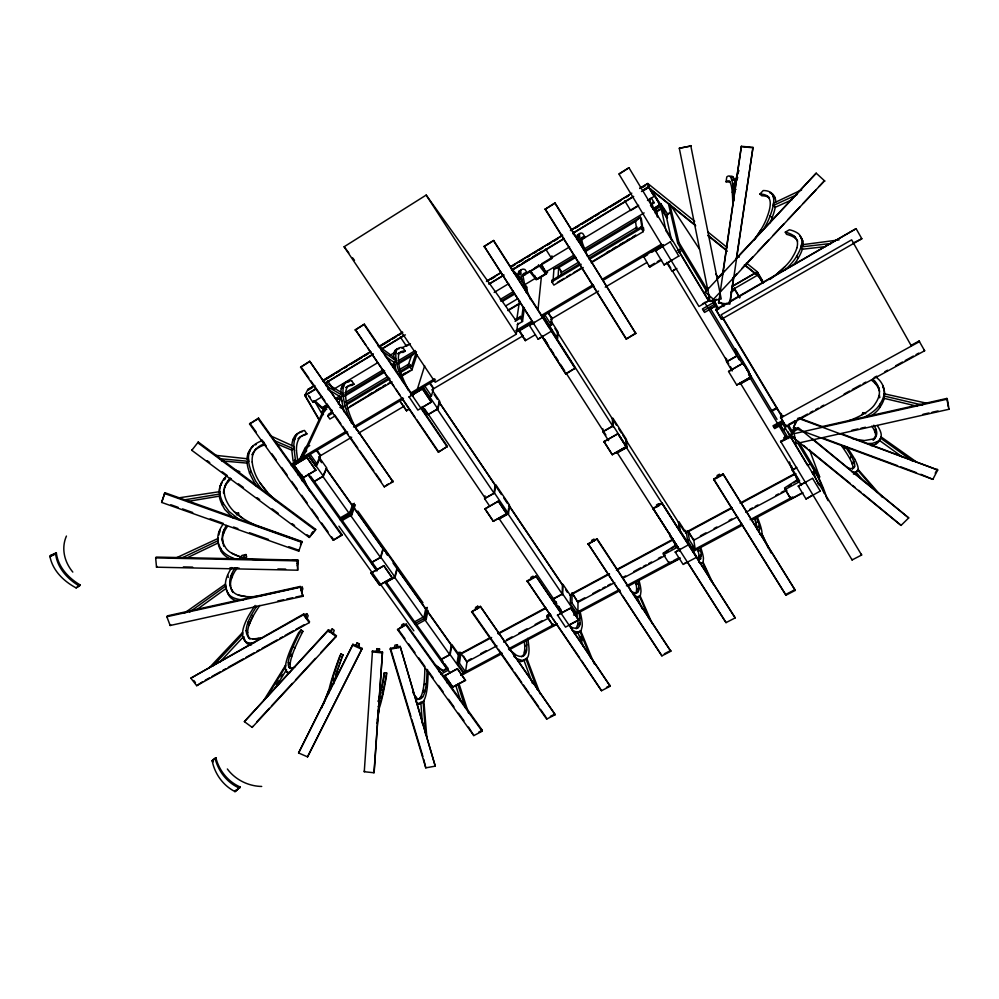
<?xml version="1.0" encoding="UTF-8"?>
<svg xmlns="http://www.w3.org/2000/svg" width="999" height="999" viewBox="0 0 999 999"><rect width="100%" height="100%" fill="white"/><g stroke="black" fill="none" stroke-linecap="round" stroke-linejoin="round"><path stroke-width="1.5" d="M526.473 292.844L521.928 280.182L520.616 272.39A70.517 11.464 59.8 0 1 521.016 270.279L521.203 269.917A92.258 15.047 59.9 0 1 525.037 269.568L527.422 273.301A92.17 15.022 59.9 0 0 523.613 273.701M629.87 589.585C632.23 593.756 640.122 594.38 638.811 588.036A61.214 12.225 61.2 0 0 638.336 583.428A88.561 17.895 61 0 0 637.724 580.606M825.973 496.94L825.973 496.528A74.126 5.145 60.5 0 0 825.149 493.044L824.762 491.933A95.467 6.668 60.5 0 0 823.313 488.086L822.889 487.037A122.103 8.629 60.4 0 0 818.668 477.522M578.009 601.023L577.909 611.75L571.928 602.897L572.09 593.556M557.454 614.997L565.509 627.135L578.683 620.104L570.654 607.929L560.102 613.586M518.668 277.672L518.331 273.763A70.492 11.576 59.8 0 1 518.743 271.653L521.203 269.917M614.772 582.604L577.909 602.372L572.852 594.018M635.114 593.818L636.301 592.22L636.65 589.198A61.189 12.313 61.2 0 0 636.176 584.577A88.536 18.019 61 0 0 635.576 581.743M340.796 393.331L340.821 391.983A59.003 17.32 59.3 0 1 341.283 388.486L341.608 387.362A75.612 22.115 59.5 0 1 342.969 384.603L345.504 382.804A97.802 28.546 59.8 0 1 351.598 380.669M577.909 602.372L572.015 592.757M796.927 247.69L796.89 247.814A113.699 29.508 -31.3 0 1 792.806 256.643A54.982 14.436 -30.8 0 1 786.663 264.872L784.427 267.183A54.982 14.436 -30.8 0 1 769.817 279.483M823.75 492.857L823.725 492.507A67.42 4.683 60.5 0 0 822.989 489.373L822.652 488.361A86.863 6.069 60.5 0 0 820.803 483.566A122.178 8.641 60.4 0 0 815.521 471.728M578.683 620.104L570.654 607.929M544.467 319.917L493.668 240.484L484.19 246.291L565.896 374.063L575.274 368.107L551.123 330.332M576.261 612.637L570.279 603.771L570.466 594.43M249.862 639.073A49.051 13.711 -36.6 0 1 249.3 638.149A103.359 28.983 -36 0 1 247.665 632.542L247.69 631.418A103.359 28.983 -36 0 1 249.088 625.037L249.675 623.426A135.714 38.424 -35.7 0 1 252.847 616.608A185.427 53.534 -35.3 0 1 259.852 605.357M573.601 615.022L576.048 613.711L562.712 593.98L563.011 584.44L570.254 595.204M558.928 606.868L558.828 609.927L560.464 609.053M555.207 714.697L480.332 606.356L471.603 611.813L546.665 719.118L555.207 714.697L480.332 606.356M565.896 374.063L542.32 336.8M552.947 623.663L552.884 625.124L547.552 617.32L547.29 615.372L549.9 613.698M546.665 719.118L546.703 718.269M557.117 623.826L553.209 625.911L547.202 617.12L547.29 615.372M561.5 275.225L560.701 270.317M557.055 338.711L557.417 332.43M558.054 277.547L558.678 267.62L575.911 257.28M364.273 771.727L372.477 650.973L382.492 652.022L374.2 771.765L373.976 772.764L364.273 771.727L364.51 770.716M376.823 651.698L377.035 648.663L379.52 648.925L379.32 651.96M610.239 686.213L535.939 576.061L527.135 580.869L601.523 690.721L610.239 686.213L569.143 624.962M373.976 772.764L382.492 652.022M534.552 322.352L529.42 325.399L538.136 339.173L552.247 330.657M384.178 675.162L384.353 672.702L386.65 672.951L386.388 676.635A145.966 11.289 -83.8 0 1 383.067 693.756M543.119 315.959L549.612 326.111L551.361 325.075L551.91 317.42M532.954 578.334L533.104 576.148L530.919 577.347L530.756 579.532M553.071 280.532L553.921 269.131L575.199 256.331M583.241 267.532L553.871 285.102L551.823 281.855L551.935 280.344L579.645 263.748M522.802 276.011L551.698 258.591L551.923 255.819M635.789 333.516L554.895 202.909L545.154 209.253L626.198 339.086L635.789 333.516L554.895 202.909M573.538 255.369L546.915 271.378L546.715 273.576L537.125 279.345M538.136 339.173L543.281 335.951M569.268 625.124C572.227 629.507 580.706 629.645 579.994 622.951A60.489 14.648 61.4 0 0 579.857 618.206L577.759 619.33A87.475 21.566 61.2 0 0 576.71 613.336M578.296 627.584L576.161 628.721L577.884 624.088A60.464 14.735 61.4 0 0 577.859 620.629M537.937 310.327L541.383 276.785M508.603 508.354L507.979 513.786L499.163 518.718M508.491 513.736L509.502 505.069L495.729 484.652L494.542 493.081L508.491 513.736L498.576 519.28M506.68 513.873L498.276 501.136L484.902 508.916L493.356 521.341L506.68 513.873L498.276 501.136M529.42 325.399L543.531 317.02L552.235 330.856M482.18 731.231L482.28 730.281L406.156 624.075L397.527 629.57L473.826 735.589L482.18 731.231L405.956 624.937L406.156 624.075M379.533 704.17L379.495 704.245A84.391 6.369 -83.7 0 1 378.134 706.543M224.325 493.568L224.35 493.681A86.438 36.801 19 0 0 227.41 502.684C233.167 513.911 245.155 520.092 255.981 525.561L301.636 541.82L300.462 544.68M252.198 461.938L252.223 462.075A77.098 31.019 39.7 0 0 253.409 468.444C256.805 481.693 266.608 492.02 276.348 501.061M535.439 334.665L525.312 340.647L525.462 339.448L525.099 338.898L524.987 339.885L519.33 329.957M473.826 735.589L468.506 727.06M296.428 450.349L297.764 461.276M399.25 352.897A89.898 22.94 59.8 0 1 403.097 352.422L405.219 351.124L402.784 347.515A90.01 22.84 59.7 0 0 397.427 348.888L397.103 349.35A68.806 17.408 59.5 0 0 396.079 351.823C394.63 362.088 399.175 372.177 402.684 381.568M397.44 348.901L394.942 350.661A68.781 17.507 59.5 0 0 393.893 353.134L393.569 358.691M517.207 324.625L522.539 321.466L524.388 307.542M526.648 290.522L527.06 287.425L526.061 285.864L525.649 288.936M493.356 521.341L484.94 508.653M523.151 307.355L521.69 318.094L520.616 316.433L515.297 319.605M522.539 321.466L520.379 318.119L520.616 316.433M516.021 320.592L426.173 195.08L344.118 246.765L435.214 382.267L516.258 334.203L517.844 323.127M729.932 181.281A157.642 17.632 -83.5 0 0 728.733 182.055L726.073 181.793L726.773 176.985A157.867 17.408 -83.5 0 1 730.119 176.436L733.129 177.06A126.861 14.161 -83.4 0 1 734.228 179.345L734.565 180.369L731.817 180.107L731.493 179.071A126.861 13.949 -83.4 0 0 730.406 176.798L730.119 176.436M467.082 661.213L465.534 671.815L459.453 663.261L461.038 652.534M465.472 680.431L457.355 668.643L444.655 675.736L452.847 687.162L465.472 680.431L457.355 668.643M377.06 723.351L379.295 708.054A88.774 6.693 -83.7 0 0 381.031 702.309L381.456 700.674A115.609 8.791 -83.8 0 0 382.754 695.204L383.067 693.756M516.758 319.68L519.555 300.537M496.903 645.804L466.895 661.887L463.598 656.168M722.527 274.875L741.37 146.291L752.984 147.402L729.857 304.096L718.656 302.997L718.943 299.363M718.656 302.997L741.37 146.291M760.863 229.882L754.07 240.185A55.307 12.15 -48.4 0 0 760.439 230.607L762.162 227.66A55.307 12.15 -48.4 0 0 766.87 217.62A114.111 24.713 -48.9 0 0 769.879 207.442L770.092 206.031A114.111 24.713 -48.9 0 0 769.879 200.287L769.555 199.276A147.827 32.043 -49.1 0 0 767.494 196.141A198.114 43.244 -49.6 0 0 759.902 194.081L763.161 190.559A198.376 43.307 -49.5 0 1 770.828 192.545L773.301 194.817A162.05 35.402 -49.2 0 1 774.924 197.54L775.299 198.651A125.175 27.323 -48.9 0 1 775.736 202.135M377.235 719.942L379.295 708.054A92.445 6.981 -83.7 0 1 378.034 710.764M729.907 301.998L733.566 277.51M736.3 259.141L752.984 147.402M489.847 506.418L484.602 498.688L485.039 495.866M459.565 653.346L457.879 664.11L459.453 663.261M458.091 664.41L460.015 652.11M452.847 687.162L444.705 675.424M458.778 652.235L457.08 662.974L463.961 672.652M791.995 199.738L775.212 207.317L773.201 205.519L773.576 203.159L801.66 189.835M223.002 543.831A99.001 39.91 -3 0 1 222.515 541.258L222.327 538.923A99.063 39.798 -3 0 0 225.062 546.665A47.74 19.268 -3.8 0 0 230.182 552.222L232.193 553.458A48.889 19.718 -3.8 0 0 239.76 556.655A49.675 20.03 -3.8 0 0 252.872 559.452L275.624 559.939M511.288 651.211C514.473 654.994 522.377 659.565 525.649 653.546A51.723 14.436 61.7 0 0 526.436 651.123L526.61 650.024A66.708 18.681 61.6 0 0 526.798 644.917A95.454 27.06 61.3 0 0 526.223 639.71M435.252 766.146L400.174 646.415L390.472 648.276L390.234 649.213L425.786 767.844L435.252 766.146L400.174 646.415M521.765 656.793L523.576 654.657A51.698 14.498 61.7 0 0 524.363 652.222L524.537 651.136A66.683 18.769 61.6 0 0 524.737 646.016A95.417 27.185 61.3 0 0 524.325 641.895M461.051 675.149L463.736 673.713L450.174 654.67L451.873 644.58L459.24 654.957M425.786 767.844L423.751 759.39M916.995 406.181L884.19 398.376L884.14 393.768L926.023 403.072M246.229 630.531L247.665 632.542L246.254 630.681A103.409 28.846 -36 0 0 247.877 636.276L249.3 638.149M416.695 624.687L426.148 619.505L428.022 610.426M246.266 630.506L246.291 629.57A103.409 28.846 -36 0 1 247.702 623.201L248.301 621.603A135.777 38.224 -35.7 0 1 251.473 614.785A185.514 53.284 -35.3 0 1 256.78 606.106M427.322 607.417L425.112 618.044L414.597 623.813M426.148 619.505L424.076 616.583L425.986 607.492M290.172 663.873L288.274 662.399L288.386 661.5A103.122 18.007 -52.3 0 1 289.847 655.332L290.384 653.696A135.639 23.964 -52.1 0 1 293.107 646.59A185.789 33.516 -51.8 0 1 301.086 629.969L302.909 631.343A185.739 33.791 -51.8 0 0 294.955 647.989A135.589 24.151 -52.1 0 0 292.245 655.107L291.72 656.73A103.097 18.157 -52.3 0 0 290.284 662.924L290.185 663.948A103.097 18.157 -52.3 0 0 290.946 668.518L289.023 667.082A103.122 18.007 -52.3 0 1 288.286 662.524L290.197 663.786M413.311 396.241L364.373 324.188L355.369 329.707L438.336 452.172L447.39 446.416L421.178 407.817M403.321 626.273L403.946 623.588L401.848 624.75L401.211 627.422M484.078 246.703L493.668 240.484M396.69 647.614L397.377 644.692L394.967 645.154L394.255 648.089M422.614 697.015L420.292 697.439A75.025 15.847 79.4 0 1 418.306 699.213L417.182 699.525L420.654 698.776A75.037 15.747 79.4 0 0 422.627 697.015L423.052 696.34A71.741 15.035 79.4 0 0 424.85 691.658L425.174 690.309A93.082 19.63 79.3 0 0 426.223 684.103A129.745 27.835 79 0 0 427.085 669.755M796.89 247.814L797.19 246.528A113.699 29.508 -31.3 0 0 797.177 240.996L796.827 239.947A147.527 38.374 -31.6 0 0 794.442 236.338A198.164 52.023 -32.1 0 0 785.289 232.168L789.41 229.77A198.389 52.085 -32.1 0 1 798.651 233.891L799.25 234.528A161.838 42.145 -31.7 0 1 801.098 237.587L802.784 240.996A124.75 32.592 -31.4 0 1 803.084 245.742M438.336 452.172L446.128 447.152M420.367 697.377L420.729 696.778A71.716 15.147 79.4 0 0 422.552 692.095L422.877 690.734A93.057 19.768 79.3 0 0 423.938 684.527A129.72 28.022 79 0 0 424.85 668.756M852.509 469.055A80.882 13.874 42.6 0 0 852.721 468.568L852.859 468.019A77.348 13.262 42.6 0 0 852.334 464.273L851.96 463.186A100.112 17.27 42.4 0 0 849.662 458.304A139.048 24.326 42.3 0 0 841.732 446.029L844.917 448.651M378.696 652.147L379.52 648.925M379.495 704.245L379.782 703.483A80.707 6.081 -83.7 0 0 381.368 698.301L381.755 696.815A105.082 7.967 -83.7 0 0 383.329 690.047A146.091 11.314 -83.8 0 0 386.65 672.951M384.353 672.702A146.091 11.538 -83.8 0 1 380.994 689.797A105.082 8.129 -83.7 0 1 379.408 696.565L379.021 698.051L381.368 698.301M825.137 246.641L802.309 249.238L800.998 246.953L801.56 244.805L839.048 239.91M395.005 575.811L396.915 568.518M385.577 582.567L395.08 577.247L397.502 567.956L383.529 548.251L380.906 557.33L371.391 562.699L376.71 570.154M376.198 651.885L377.035 648.663M422.227 406.531L427.859 414.822L437.874 408.941L439.835 401.473L431.918 389.722M372.477 650.973L372.227 651.872L382.255 652.934M392.295 577.959L383.803 565.646L370.941 573.114L379.533 585.102L392.295 577.959L383.803 565.646M438.861 403.421L437.375 409.041L428.471 414.273M439.098 402.085L495.179 484.952L494.018 493.131L485.189 498.126M379.533 585.102L392.37 577.672M361.838 649.275L362.088 648.376L352.897 644.28L298.589 752.971L307.542 756.867L361.838 649.275L352.635 645.179L352.897 644.28M409.041 396.803L417.857 410.089L431.331 402.147L422.527 388.811L411.488 395.354M429.77 396.915L431.443 395.929L433.628 388.186M333.466 684.352A96.841 7.53 -65.7 0 1 334.428 680.606L334.89 679.008A127.248 10.015 -65.6 0 1 337.075 671.94A174.788 14.036 -65.5 0 1 343.032 654.857L340.959 653.945L339.373 657.117A174.663 13.736 -65.5 0 0 333.366 674.213L332.892 675.699A140.147 10.852 -65.6 0 0 331.119 681.43L330.607 683.191A106.593 8.142 -65.7 0 0 329.008 689.635L323.639 703.845M358.391 647.29L359.365 643.843L357.118 642.844L355.756 645.566M351.66 423.501C346.903 413.236 343.044 402.122 342.957 390.696A59.028 17.233 59.3 0 1 343.419 387.2L343.731 386.089A75.637 22.015 59.5 0 1 345.08 383.329L345.504 382.804M330.482 689.747A97.527 7.443 -65.7 0 1 330.694 686.425L330.869 685.501A96.866 7.38 -65.7 0 1 332.305 679.67L332.767 678.071A127.26 9.828 -65.6 0 1 334.977 671.003A174.813 13.761 -65.5 0 1 340.959 653.945M356.131 646.278L357.118 642.844M864.023 481.506L855.993 472.152L858.091 469.43A85.09 14.473 42.6 0 0 857.467 465.284L857.03 464.098A110.102 18.844 42.4 0 0 855.244 460.164L854.694 459.128M637.724 592.32L635.489 593.543M408.966 397.028L422.527 388.811M393.019 481.78L309.702 361.251L300.587 367.195L384.29 486.838L393.019 481.78L309.702 361.251M307.542 756.867L362.088 648.376M874.387 439.098A91.708 23.264 24 0 0 875.199 437.662L876.585 434.59A87.825 22.14 24 0 0 876.198 430.07L875.748 428.908A113.711 28.834 23.8 0 0 873.825 425.212M161.638 502.41L164.91 492.719L302.185 541.583L298.763 551.148L161.638 502.41L164.91 492.719M424.65 365.821L417.42 389.036L418.156 390.122M384.29 486.838L388.236 484.016M336.126 636.625L336.413 635.739L328.496 629.707L244.38 721.64L252.185 727.384L336.126 636.625L328.196 630.594L328.496 629.707M399.887 401.148L406.506 410.839L406.93 409.503M332.255 628.833L331.106 632.355L333.079 633.865L334.215 630.332L332.255 628.833L329.158 632.192M218.981 492.32A90.859 38.836 19 0 1 220.055 486.713L221.378 483.079A117.507 50.162 19.4 0 1 223.901 478.921L224.675 477.984A147.153 63.274 19.9 0 1 226.998 475.811M220.055 486.713L221.378 483.079M223.976 480.107L224.675 477.984M220.754 484.565A90.921 38.736 19 0 0 219.705 491.658L219.268 496.153L187.625 501.461M228.921 479.508A106.993 45.642 19.3 0 0 225.699 484.478L224.438 487.974L225 486.625A106.93 45.754 19.3 0 1 228.222 481.63L228.921 479.508A147.103 63.262 20 0 1 230.432 478.034M233.217 518.081L224.738 509.39L222.44 505.282L223.152 503.096A94.58 40.297 19 0 1 219.693 491.658M581.018 238.274A102.31 12.5 60 0 1 582.879 238.736L585.152 237.337L582.792 233.529A102.447 12.35 60 0 0 579.695 233.654L579.595 234.016A79.233 9.515 59.9 0 0 579.495 236.076L579.595 236.963A61.838 7.455 59.8 0 0 580.219 239.922L583.928 250.362M401.311 376.336L411.9 370.005L417.02 354.633M416.021 353.097L411.451 366.695L410.402 365.147L399.75 371.528M579.707 233.679L577.272 235.414A79.196 9.64 59.9 0 0 577.172 237.475L577.26 238.374A61.813 7.555 59.8 0 0 577.397 239.261M400.537 372.452L409.802 366.895L410.402 365.147M407.629 366.845L411.313 356.156L416.483 351.735M295.692 462.425L293.781 446.341A71.341 23.789 59.6 0 1 294.792 439.285L295.242 437.987A91.259 30.345 59.8 0 1 296.99 434.665L297.502 434.003A115.734 38.524 60.2 0 1 304.495 430.444L306.918 433.866L304.895 435.064A115.609 38.611 60.2 0 0 299.438 437.4M342.232 520.479L351.773 514.972L355.357 504.782M902.971 457.405L879.482 440.459L881.068 436.888A96.528 24.363 24 0 0 880.594 431.893L880.107 430.606A124.937 31.731 23.7 0 0 877.959 426.548L877.272 425.524M291.77 445.991A71.316 23.889 59.6 0 1 292.719 440.522L293.182 439.223A91.221 30.47 59.8 0 1 294.942 435.901L297.502 434.003M354.021 505.157L350.961 513.823L340.359 519.942M354.283 503.271L350.686 513.436L340.085 519.555M340.322 517.807L349.875 512.287L352.947 503.646M341.733 535.377L342.008 534.602L258.516 418.119L249.55 423.988L333.229 540.259L341.733 535.377L258.142 418.781L258.516 418.119M309.253 622.602L309.565 621.728L303.796 613.923L190.859 678.159L196.703 685.689L309.253 622.602L303.471 614.797L303.796 613.923M333.229 540.259L342.008 534.602M306.743 613.661L305.482 617.12L306.93 619.068L308.179 615.609L306.743 613.661L304.083 615.159M251.473 614.785L252.847 616.608A135.727 38.399 -35.7 0 0 249.688 623.438L249.088 625.037L247.702 623.201M738.935 170.579L732.979 186.551A102.66 11.289 -83.3 0 1 733.741 200.986M252.185 727.384L252.56 726.423M302.934 596.278L300.2 586.475L167.32 615.871L166.858 616.733L170.167 625.499L302.934 596.278L300.2 586.475M301.561 592.195L302.847 588.823L302.085 586.588L300.786 589.959M736.001 189.41L733.229 189.136L737.712 177.51M264.41 443.706A130.994 52.872 40.5 0 0 256.231 448.751A95.067 38.237 39.9 0 0 253.496 453.047L253.022 454.283A73.789 29.695 39.6 0 0 252.135 460.626L252.223 462.075M232.268 591.383A103.846 37.562 -18.6 0 1 230.544 585.639L230.507 584.39A103.846 37.562 -18.6 0 1 231.78 577.847L232.405 576.273A136.101 49.575 -18.1 0 1 235.789 569.867A185.427 68.681 -17.5 0 1 237.337 567.669M221.528 460.864L247.153 463.124L248.626 461.313L248.451 458.891A81.056 32.63 39.6 0 1 249.45 451.923L250 450.574A104.371 41.983 40 0 1 252.148 446.94L252.784 446.166A131.081 52.922 40.5 0 1 261.9 440.834L264.161 442.532M232.917 592.432L232.143 590.259A103.896 37.438 -18.5 0 1 229.77 583.478L229.733 582.255A103.896 37.438 -18.5 0 1 231.019 575.711L231.643 574.15A136.164 49.413 -18.1 0 1 235.04 567.757L235.789 569.867M315.359 530.207L315.684 529.383L198.264 442.033L191.808 450.312L309.228 537.45L315.359 530.207L197.79 442.769L198.264 442.033M247.003 459.165A81.019 32.73 39.6 0 1 247.989 453.721L248.539 452.372A104.321 42.108 40 0 1 250.699 448.726L252.784 446.166M297.677 570.204L297.502 560.052L156.144 557.08L155.657 557.892L156.506 567.182L297.677 570.204L297.502 560.052M231.818 567.557A185.477 68.394 -17.6 0 0 231.056 568.656L230.27 569.942A149.8 54.508 -18 0 0 227.585 575.187L226.898 576.91A114.248 41.246 -18.5 0 0 228.022 592.969L228.808 595.142A54.396 19.718 -19.3 0 0 236.076 600.661M297.227 565.846L298.376 560.414L292.307 560.289M309.228 537.45L315.684 529.383M297.103 563.561L298.376 560.414M321.566 708.079L329.008 689.635A107.255 8.204 -65.7 0 0 328.521 693.818M298.763 551.148L299.088 550.349L288.898 546.715M302.185 541.583L301.86 542.382L164.423 493.469M225.699 484.478L225.137 485.826A82.742 35.24 18.9 0 0 224.226 492.295L224.35 493.681M222.515 541.258L222.44 539.959A98.339 39.635 -3 0 1 223.601 533.491L224.213 532.017A128.446 52.023 -2.6 0 1 227.61 526.211M222.302 538.836L222.278 537.737A98.389 39.523 -3 0 1 223.439 531.281L224.051 529.82A128.521 51.886 -2.6 0 1 226.461 525.462M308.341 474.238L313.786 481.855L323.364 476.223L326.785 468.044L318.756 456.718M326.161 468.593L322.939 476.286L315.634 480.581M186.738 558.004L218.132 542.957L217.794 538.586A108.154 43.506 -2.9 0 1 219.118 531.48L219.792 529.87A141.284 57.143 -2.4 0 1 222.477 525.087L223.277 523.951M320.379 457.242L316.708 465.671L315.584 464.098M315.771 470.292L306.88 457.405L293.881 465.297L302.897 477.884L315.771 470.292L306.88 457.405M308.504 455.207L315.197 464.61L316.795 463.661L320.467 455.269M338.311 403.821L340.622 398.626L342.17 400.836M302.897 477.884L315.884 470.042M330.282 414.31L332.105 410.277M335.164 415.896L329.87 419.056L327.759 416.034L328.621 414.148L332.055 412.075M234.99 791.57L240.21 787C228.072 781.78 219.068 770.491 215.871 757.766L212.188 760.801C214.685 773.775 223.127 785.589 234.99 791.57L240.21 787L234.99 791.57L235.552 790.334M355.132 330.194L364.373 324.188M196.703 685.689L202.56 681.73M303.696 458.054L302.947 457.005L326.785 405.756L327.472 406.718M299.563 460.502L303.084 452.972L306.705 450.824M304.845 450.324L324.25 408.766M298.926 461.063L305.257 447.527L308.791 445.429M321.591 412.512L323.426 408.579M795.791 421.603L793.456 427.759L932.854 479.345L937.724 469.98L841.345 433.666M793.456 427.759L798.001 418.194L937.724 469.98M861.85 414.872L862.949 412.649L865.771 413.698M310.214 397.127L308.416 395.779L312.949 402.235L313.698 400.724L321.803 408.316L326.86 405.282M876.373 435.239L875.199 437.662L875.436 436.875A87.775 22.253 24 0 0 875.062 432.342L874.625 431.168L875.748 428.908M875.062 432.342L876.185 430.07M881.081 436.888A100.437 25.362 23.9 0 1 876.76 441.883L875.611 444.205L871.203 445.716M341.446 658.029L343.032 654.857M298.589 752.971L352.635 645.179M358.004 646.565L359.365 643.843M212.188 760.801L215.871 757.766L212.188 760.801L212.824 759.665M318.981 419.78L304.82 395.404L307.842 389.51L314.635 385.514M935.214 473.239L937.299 469.218M79.421 586.076L80.057 584.865C68.382 577.996 57.917 566.77 56.344 552.822L50.662 555.369L49.95 556.543C52.672 570.604 63.874 581.393 76.111 587.887L79.421 586.076C67.732 579.195 57.243 567.969 55.669 553.995L56.344 552.822L49.95 556.543L50.662 555.407M76.111 587.887L80.057 584.865M170.167 625.499L170.642 624.637M156.506 567.182L156.993 566.358M275.137 688.186L286.538 669.63M266.696 697.352L285.452 666.87L285.589 665.209L263.911 700.162M276.261 684.765L278.671 680.881M281.069 676.997L282.68 674.4M191.808 450.312L192.283 449.575M425.624 734.302L423.126 701.66L423.851 700.599A78.896 16.558 79.4 0 0 425.811 695.416L426.173 693.93A102.36 21.641 79.2 0 0 427.072 688.923L427.247 687.599A129.645 27.772 79.1 0 0 428.121 671.79L427.447 669.48M696.827 558.104L700.474 559.028L701.298 554.745A61.926 9.628 61 0 0 700.436 550.287A89.61 14.098 60.8 0 0 699.65 547.514M698.563 559.939L699.075 555.931A61.901 9.728 61 0 0 698.239 551.46A89.573 14.236 60.8 0 0 697.452 548.688M876.423 435.264L876.335 435.364A91.771 23.139 24 0 1 872.614 439.098L864.46 440.559L853.121 438.948M248.539 452.372L250 450.574M248.002 453.721L249.45 451.923M253.496 453.047L252.048 454.845A95.017 38.349 39.9 0 1 254.795 450.537L256.243 448.751M256.031 485.876L249.563 473.164L251.049 471.328L249.363 465.634A83.841 33.741 39.7 0 1 248.451 458.891L215.185 455.282M311.376 533.553L312.912 531.743M700.486 564.01L703.146 562.337L703.446 558.191A67.982 10.577 61 0 0 702.821 554.632L702.584 553.646A89.56 14.073 60.9 0 0 700.499 546.828M301.086 629.969L298.614 632.679A185.652 33.442 -51.9 0 0 290.597 649.338L289.985 650.824A149.363 26.474 -52 0 0 287.812 656.593L287.225 658.391A113.474 19.868 -52.2 0 0 286.251 671.415L288.162 672.864A113.436 20.03 -52.2 0 1 287.612 671.503M301.248 633.154L302.909 631.343M244.38 721.64L328.196 630.594M256.743 721.89L269.33 708.291M271.416 706.018L292.382 683.353M295.529 679.944L315.447 658.403M320.691 652.734L336.413 635.739M219.98 661.962L242.957 637.262M213.311 665.696L242.595 634.29L242.607 632.454L208.741 668.331M708.229 288.174L705.207 292.12L713.461 299.263L824.562 180.719L819.205 186.388M716.695 279.158L724.1 271.266M735.751 258.866L816.195 173.177L824.874 181.144M705.207 292.12L816.195 173.177M732.554 278.284L736.837 273.738M742.182 268.069L752.884 256.731M758.229 251.049L768.93 239.71M773.214 235.177L783.903 223.826M788.186 219.293L799.949 206.805M803.159 203.409L815.996 189.798M846.603 467.295L850.386 468.606L853.221 468.206A80.931 13.749 42.6 0 0 854.557 466.72L854.694 466.171A77.398 13.149 42.6 0 0 854.157 462.425L853.77 461.351A100.175 17.12 42.4 0 0 851.473 456.481A139.123 24.126 42.3 0 0 845.054 446.428M797.052 429.782L794.704 427.859L792.831 429.807L793.656 432.105M812.299 438.611L908.703 517.919L901.061 525.399L790.634 435.389L790.384 434.652L796.815 427.959M790.634 435.389L798.164 427.572L908.703 517.919M849.662 458.304L851.473 456.481M851.96 463.186L853.77 461.351M852.334 464.26L854.157 462.425M852.721 468.568L854.607 466.658M882.354 497.34L858.091 469.43A88.049 14.985 42.6 0 1 856.992 471.403L853.383 473.938L855.144 473.264A87.999 15.11 42.6 0 0 856.106 471.89M642.195 608.791L637.362 597.552L640.396 595.342L640.983 591.433A67.195 13.424 61.2 0 0 640.659 587.737L640.496 586.738A88.511 17.857 61 0 0 638.823 579.782M637.362 597.552L637.924 597.002L635.576 598.051M532.479 683.478L524 660.439L524.812 659.665L521.628 661.488L517.769 661.288M524 660.439L527.759 657.205A56.856 15.872 61.7 0 0 528.608 654.52L528.796 653.309A73.252 20.529 61.5 0 0 529.033 649.2L528.995 648.101A95.392 27.01 61.3 0 0 527.647 638.336M583.616 646.79L577.946 632.717L581.143 630.419L582.18 626.286A66.409 16.096 61.4 0 0 582.142 622.477L582.042 621.44A87.462 21.404 61.3 0 0 579.944 611.001M577.946 632.717L578.633 632.092L575.124 633.391M776.273 274.475L784.989 266.596M585.189 251.698L635.539 221.453L640.371 217.17L641.346 218.781L643.294 231.618L591.246 262.749M196.628 609.727L226.323 588.299L225.437 584.115L184.153 613.286M189.635 612L225.549 586.138M291.696 463.998L300.15 458.441L300.512 458.966L294.48 462.937M442.432 670.978L447.515 667.694M444.043 670.629L446.578 668.993M547.614 615.871L550.224 614.185M680.307 558.004L669.417 563.811L663.523 554.695L663.348 553.071L675.536 545.217M664.897 552.784L668.543 550.437M670.991 548.863L674.637 546.503M789.997 496.903L790.409 498.176L784.565 487.987L797.09 479.92M788.648 486.088L791.146 484.478M793.656 482.867L797.414 480.444M545.154 209.253L554.857 203.297M300.587 367.195L309.403 361.8M619.005 173.826L628.958 167.745L708.766 300.786L698.95 306.468L619.055 174.226L628.958 167.745M249.55 423.988L258.142 418.781M322.502 380.631L370.604 351.573M378.484 346.678L402.585 332.18M486.438 281.206L501.198 272.377M510.439 266.658L562.499 235.202M570.417 230.294L631.793 193.182M639.722 188.262L647.789 183.491L694.705 221.328M307.842 389.51L314.673 385.714M322.677 380.869L370.654 351.773M379.982 346.116L402.647 332.38M486.613 281.468L501.273 272.577M510.601 266.92L562.574 235.402M570.579 230.557L629.22 194.992M639.884 188.536L647.789 183.491M308.341 390.022L312.35 387.6M323.014 381.131L333.691 374.65M336.363 373.039L340.359 370.617M344.368 368.181L347.028 366.571M351.036 364.136L361.713 357.667M364.373 356.056L368.381 353.621M380.394 346.341L389.722 340.684M392.395 339.061L396.403 336.638M399.063 335.027L401.735 333.404M491.121 279.208L495.129 276.785M511.138 267.083L515.147 264.648M519.143 262.225L523.151 259.802M527.147 257.367L529.82 255.756M533.816 253.321L536.488 251.711M539.16 250.087L543.156 247.665M547.165 245.242L551.161 242.807M553.833 241.196L557.829 238.761M575.174 228.247L579.183 225.824M581.855 224.213L592.519 217.732M595.192 216.121L599.2 213.686M603.196 211.264L607.205 208.841M609.865 207.218L620.541 200.749M625.874 197.515L628.546 195.891M642.819 187.25L645.329 185.727M644.28 189.198L647.851 187.025M511.488 269.767L514.06 268.219M516.633 266.658L519.193 265.097M523.051 262.762L529.095 259.103M532.729 256.905L541.808 251.411M525.087 261.775L528.995 259.403M304.82 395.404L315.746 388.786M325.087 383.117L373.151 354.021M381.156 349.163L403.858 335.414M488.811 284.103L503.346 275.299M511.988 269.93L564.06 238.399M573.401 232.742L633.478 196.353M641.483 191.508L648.438 187.288L647.876 183.679M304.995 395.641L315.921 389.023M325.262 383.366L373.326 354.27M382.667 348.614L405.357 334.865M489.46 283.941L504.145 275.037M512.162 270.192L564.223 238.661M573.563 233.004L633.641 196.628M642.981 190.971L648.613 187.562L694.804 224.713M577.172 237.475L579.495 236.076M518.331 273.763L520.616 272.39M577.26 238.374L579.595 236.963M518.319 274.675L520.604 273.301M333.778 389.198L377.847 362.6M389.872 355.357L395.217 352.135M401.885 348.102L407.23 344.88M494.18 292.42L508.703 283.654M525.112 273.751L527.747 272.165M535.114 267.72L537.762 266.109M541.745 263.711L569.605 246.903M581.543 239.698L638.586 205.27M393.893 353.134L396.079 351.823M312.949 402.235L322.065 396.74M528.921 271.828L538.049 266.321M638.511 205.819L630.681 210.552L624.75 200.774M647.489 200.462L654.17 196.366L650.761 189.098M410.402 343.818L406.481 346.178L400.362 337.088M393.681 354.158L395.854 352.847M341.608 387.362L343.731 386.089M397.752 353.858L399.912 352.56A62.712 15.872 59.5 0 0 398.564 355.394C397.29 367.694 403.396 379.533 408.391 390.397M341.283 388.486L343.419 387.2M519.842 282.317L522.14 280.931L521.54 278.783L511.538 269.006M345.866 387.649L347.977 386.376A97.727 28.496 59.8 0 1 354.046 384.19L351.598 380.656M651.86 204.133L654.183 202.735L651.86 198.863A124.413 8.991 60.2 0 0 649.85 199.026L649.85 199.388A98.102 7.055 60.1 0 0 650.187 201.473L650.436 202.385A76.723 5.557 60 0 0 652.422 207.929L650.499 205.507M354.033 384.178L351.948 385.439A97.677 28.634 59.8 0 0 347.153 386.7M377.659 345.379L395.891 358.753L396.241 360.989L394.043 362.312L385.302 356.144M335.614 398.451L339.598 396.054M344.917 392.857L383.441 369.692M391.408 364.897L395.392 362.5M398.052 360.901L415.309 350.524M500.174 299.488L513.461 291.496M524.088 285.102L536.051 277.909M584.203 248.951L644.13 212.912M655.569 209.503L660.639 206.456L660.664 203.634L663.249 208.978M322.202 407.604L326.136 405.244M654.47 207.867L659.54 204.807L656.58 198.639M536.625 279.083L545.142 273.963M652.784 209.365L660.289 204.857L652.809 191.683M323.576 381.556L342.982 393.494L343.194 395.841L336.963 399.525L340.622 398.626M344.905 394.742L384.665 370.854M392.619 366.071L395.267 364.473M397.927 362.887L415.147 352.522M500.674 301.136L514.035 293.094M541.283 264.598L543.106 266.92L545.829 274.038L536.238 279.795L529.233 271.029M584.515 250.737L640.371 217.17L642.082 228.596L641.071 226.935L588.985 258.142M653.358 209.49L655.569 208.154L657.679 216.621M323.614 408.928L327.535 406.568M344.63 396.216L384.64 372.19M392.644 367.382L395.304 365.771M397.977 364.173L411.313 356.156M502.647 301.286L514.485 294.181M326.81 409.14L321.74 412.187L323.489 414.672M655.344 211.913L661.625 208.142L660.639 203.484L668.044 214.635M322.577 412.375L325.199 410.801M656.293 212.075L661.4 209.016L666.583 217.657M345.03 402.247L387.699 376.673M399.687 369.48L409.028 363.886M505.644 305.944L517.482 298.851M578.883 262.038L561.663 272.365L558.678 267.62L553.921 269.131M588.149 256.481L637.162 227.098M398.751 370.916L396.541 372.24L393.906 361.538M339.86 407.405L342.52 405.806M346.516 403.421L389.111 377.897M327.759 416.034L333.054 412.862M340.984 408.116L343.631 406.531M346.278 404.945L389.96 378.783M551.823 281.855L581.193 264.26M589.198 259.465L641.271 228.272L641.071 226.935M344.468 412.437L343.069 407.405L345.229 406.106M670.242 212.4L666.72 214.51L667.457 217.857L661.625 208.142M666.808 214.935L670.829 212.525M508.091 310.127L520.029 302.984M508.004 310.639L519.967 303.484M293.182 439.223L295.242 437.987M369.33 394.53L371.99 392.932M375.961 390.559L379.945 388.174M382.605 386.588L385.252 385.002M402.497 374.675L405.157 373.089M606.48 252.66L609.14 251.061M613.124 248.676L615.784 247.09M619.78 244.705L623.763 242.32M626.423 240.722L629.083 239.136M633.066 236.751L635.726 235.152M292.732 440.522L294.792 439.285M349.6 406.68L385.427 385.252M388.087 383.666L390.734 382.08M402.672 374.937L409.315 370.966M557.454 282.355L564.098 278.384M566.758 276.785L570.741 274.4M573.401 272.814L581.381 268.044M592.02 261.676L635.901 235.439M347.078 408.766L392.058 381.868M297.914 438.698L299.962 437.475A115.647 38.462 60.2 0 1 306.918 433.866M270.242 435.689L293.781 446.341L293.806 448.901L291.72 450.149L276.024 443.506M515.059 321.291L520.379 318.119M307.342 447.015L309.727 445.591M302.672 453.047L306.231 450.936M305.744 452.135L303.334 453.558L299.812 461.101L305.906 457.492M295.217 459.877L293.107 461.126L291.683 449.263M302.947 457.005L345.542 431.718M353.534 426.973L402.772 397.739M410.764 392.994L434.715 378.771M515.859 330.594L531.83 321.116M541.146 315.572L593.156 284.69M602.497 279.146L661.176 244.305M291.271 465.596L347.615 431.993M355.607 427.247L403.509 398.813M410.539 394.817L435.439 379.87M516.583 331.705L532.742 322.302M541.87 316.708L593.881 285.839M603.209 280.307L663.373 244.605M417.882 391.046L420.429 389.535M519.193 330.944L533.129 322.677M644.967 256.318L647.614 254.745M651.598 252.385L654.245 250.811M658.691 248.177L661.138 246.728M670.304 241.833L655.531 250.774L662.899 246.216M293.881 465.297L306.768 457.654M677.722 243.257L678.958 242.532L669.692 203.721L668.593 204.395L677.722 243.257L706.43 291.059M319.593 456.231L351.685 437.225M358.366 433.266L404.32 406.069M432.542 389.36L523.351 335.602M550.624 319.455L598.551 291.084M605.232 287.138L646.778 262.55M650.636 265.634L654.607 263.286M657.267 261.713L659.914 260.152M677.222 250.712L680.893 248.539L680.194 245.604M297.989 474.95L300.537 473.451M406.506 410.839L409.165 409.265M643.156 255.682L649.687 267.17L661.625 260.115M678.284 252.46L681.955 250.299M421.603 407.704L431.393 401.935M672.127 259.977L664.098 264.897L678.833 256.019M672.589 270.816L676.248 268.669M676.897 268.481L672.027 271.341L666.595 262.387M876.772 441.883L872.377 443.381L867.819 443.531M565.909 373.539L575.274 368.107M626.198 339.086L635.726 333.004M707.304 298.426L709.402 297.202M709.552 297.752L707.454 298.963L678.746 251.236M390.721 482.579L393.219 481.131M731.68 286.576L757.267 271.765L762.649 280.931M702.484 303.783L708.766 300.786M731.768 286.763L755.793 272.864M731.792 289.747L734.34 288.274L739.859 297.577M733.104 289.348L758.216 274.825L757.105 272.115L762.337 281.019M730.918 292.12L734.864 289.835L734.34 288.274M744.367 264.935L758.965 276.661L757.342 271.878M703.458 310.664L715.671 303.708L714.784 300.687M710.039 308.966L715.434 305.856M715.484 306.131L704.545 312.437L702.434 308.953L713.373 302.622L712.537 299.675M729.307 301.698L856.106 228.659L861.837 238.749L721.503 319.243L715.808 309.478L726.61 303.259M715.971 310.052L856.106 228.659M853.396 242.882L861.837 238.749M372.003 562.137L380.444 557.355L383.004 548.551L354.121 507.854M603.471 431.256L612.699 426.036L612.337 418.544M484.602 498.688L494.542 493.081M608.553 440.609L602.897 431.805L613.286 425.936L612.911 418.219L626.435 439.41L626.985 447.377L616.62 453.184M732.155 371.004L726.623 361.863L737.487 355.719L735.401 348.788L748.651 370.791L750.898 377.984L740.059 384.053M603.983 441.57L617.931 433.716L626.223 446.665L612.3 454.72L603.983 441.57L612.3 454.72M728.533 371.391L743.144 363.161L751.31 376.848L736.725 385.015L728.596 371.603L743.144 363.161M370.941 573.114L383.716 565.921M484.902 508.916L498.239 501.398M603.995 441.808L617.931 433.716M190.859 678.159L303.471 614.797M205.257 680.207L209.328 677.921M212.038 676.41L220.167 671.852M222.877 670.329L225.587 668.818M228.284 667.295L243.194 658.94M245.904 657.417L254.021 652.871M256.731 651.348L259.44 649.825M262.15 648.314L277.048 639.959M279.757 638.436L282.467 636.912M285.177 635.401L293.306 630.844M296.016 629.32L304.146 624.762M493.394 521.078L506.718 513.611M612.287 454.47L626.223 446.665M749.924 377.372L736.725 385.015M386.188 581.992L394.617 577.272M617.182 452.622L626.398 447.465M740.596 383.504L750.237 378.109L748.538 372.689M771.44 410.664L775.436 408.454M771.665 411.326L776.997 408.379M910.938 345.467L919.092 340.996L924.637 350.749L786.051 426.66L780.544 417.195L783.253 415.696M780.781 417.882L919.505 341.608L919.092 340.996M397.527 629.57L405.956 624.937M414.61 621.778L424.076 616.583M782.442 420.616L772.989 425.811L774.662 428.583L784.115 423.401M773.676 426.96L783.129 421.778M773.963 427.435L783.416 422.252M788.523 424.475L795.304 420.754M799.375 418.519L807.517 414.061M810.226 412.575L812.949 411.089M815.659 409.602L818.368 408.116M821.091 406.63L823.8 405.144M844.155 393.993L849.587 391.021M852.297 389.523L860.439 385.065M863.148 383.579L865.871 382.093M874.013 377.634L876.722 376.148M884.864 371.69L887.574 370.204M895.716 365.734L902.497 362.025M905.219 360.539L913.361 356.069M916.071 354.583L918.78 353.097M783.029 429.832L785.339 428.559M782.704 430.656L785.202 429.295M588.099 543.756L597.115 538.836L670.816 651.236L661.9 655.856L588.099 543.756L620.679 592.956M652.984 508.316L662.212 503.271L735.177 617.894L726.048 622.627L652.984 508.316L679.807 550.087M588.099 544.43L597.115 538.836M653.046 508.966L662.212 503.271M780.606 441.321L790.271 436.051L861.625 555.019L852.097 559.952L780.606 441.321L780.843 442.02L790.509 436.738L790.271 436.051M713.698 479.008L723.126 473.863L795.291 590.384L785.976 595.204L713.835 479.657L713.698 479.008L785.976 595.204M713.835 479.657L723.276 474.513L723.126 473.863M471.603 611.813L480.232 607.117M527.085 581.568L535.889 576.76M441.333 659.165L449.7 654.657L451.361 644.855L427.285 610.951M553.446 598.701L562.175 593.98L562.462 584.74L508.953 505.382M796.815 467.432L792.731 469.63L791.42 465.734M450.174 654.67L440.759 659.752L449.975 672.652M562.712 593.98L552.884 599.275L561.95 612.637M801.435 485.427L792.219 470.204L796.24 468.032M810.676 463.811L807.579 465.472L782.467 423.426M489.56 637.986L460.901 653.421L466.895 661.887M497.739 633.578L545.504 607.867M553.696 603.458L556.431 601.985M572.002 593.593L608.903 573.726M617.095 569.318L673.139 539.135M731.817 507.542L687.911 531.181L693.706 540.272L737.562 516.758M740.047 503.109L794.929 473.551L796.727 476.248M459.016 655.082L491.67 637.512M498.476 633.841L546.091 608.216M569.867 595.404L609.565 574.038M616.408 570.354L672.514 540.159M685.476 533.179L731.842 508.204M741.395 503.071L795.953 473.701M811.937 472.664L814.622 471.228L813.024 466.895M570.279 603.771L571.928 602.897M677.347 546.303L675.649 547.227L675.049 542.594M693.481 549.987L687.612 540.809L689.322 539.885L687.936 530.706M799.462 480.769L797.677 481.718L795.216 474.413M812.899 474.263L815.584 472.814M440.734 674.25L448.226 670.217M547.202 617.12L551.111 615.022M663.523 554.695L677.147 547.39M799.275 481.868L785.039 489.498L790.808 498.963L802.434 492.744M468.394 660.264L471.116 658.803M480.656 653.696L486.101 650.774M506.53 639.81L511.975 636.887M518.793 633.241L526.96 628.858M535.127 624.475L541.945 620.816M577.909 601.523L584.727 597.864M592.919 593.481L599.737 589.822M602.459 588.349L605.194 586.888M607.916 585.426L610.651 583.965M622.926 577.385L625.649 575.923M633.828 571.528L640.646 567.869M643.381 566.408L646.103 564.947M648.838 563.486L651.56 562.012M658.378 558.366L661.113 556.893M700.424 535.814L705.893 532.867M714.11 528.471L716.845 526.997M729.17 520.392L731.905 518.918M749.712 509.378L752.447 507.904M755.182 506.431L757.929 504.97M775.724 495.417L778.458 493.956M781.193 492.482L783.94 491.008M503.721 642.157L548.713 618.019M622.964 578.209L665.297 555.506M745.791 512.35L786.912 490.297M675.174 551.91L683.116 564.46L696.89 557.117L688.96 544.517L675.212 552.185L680.194 549.225M812.612 478.259L798.288 486.238L806.056 481.768M444.655 675.736L457.305 668.955M557.454 615.284L570.654 608.216M797.914 443.394L818.443 477.597L819.642 476.948L809.39 449.538M460.626 674.437L501.635 652.522M508.466 648.863L553.583 624.75M575.486 613.049L619.53 589.51M626.41 585.826L671.778 561.575M673.214 560.814L678.708 557.879M692.469 550.524L741.907 524.1M750.137 519.692L792.707 496.94M460.864 674.962L463.249 673.688M446.828 682.754L449.325 681.418M461.301 675.386L502.31 653.483M509.14 649.825L556.98 624.275M574.775 614.772L620.192 590.509M628.446 586.088L679.37 558.891M693.119 551.535L742.544 525.137M752.16 520.004L802.959 492.857M818.518 484.79L820.803 483.566M636.176 584.577L638.336 583.428M698.239 551.46L700.436 550.287M524.737 646.016L526.798 644.917M758.079 521.49A69.668 8.042 60.8 0 1 759.352 526.048L759.54 526.985A54.008 6.206 60.8 0 1 759.752 528.983L759.053 530.594L757.542 530.294A53.996 6.294 60.8 0 0 757.279 528.184L757.092 527.247A69.643 8.142 60.8 0 0 755.843 522.689L758.079 521.49A99.738 11.663 60.7 0 0 756.355 516.658M452.897 686.85L465.522 680.119M569.467 624.725L578.696 619.805M684.452 563.448L687.2 561.975M812.462 495.229L806.006 498.976L820.316 491.046M636.65 589.198L638.811 588.036M699.075 555.931L701.298 554.745M636.638 590.159L638.811 588.998M699.163 556.843L701.385 555.669M757.092 527.247L759.352 526.048M524.537 651.136L526.61 650.024M524.363 652.222L526.436 651.123M757.279 528.184L759.54 526.985M577.884 624.088L579.994 622.951M698.526 559.989L700.761 558.803M577.784 625.087L579.907 623.963M522.302 656.38L524.388 655.269M519.955 661.575L526.898 658.553L540.234 694.018M574.35 633.279L580.769 630.956L594.255 663.91M478.708 732.142L482.28 730.281M664.372 653.783L670.729 650.486M550.362 716.37L554.008 714.485M606.48 687.362L610.214 685.439M785.776 594.442L795.079 589.635M182.455 557.692L217.969 540.721M175.449 558.241L217.794 538.586A108.816 43.781 -2.9 0 0 220.791 548.426L220.954 550.674A108.754 43.894 -2.9 0 1 218.044 542.245M773.201 205.519L796.915 194.73M49.95 556.543L55.669 553.995M679.308 148.264L690.908 145.979L679.308 148.264L710.102 301.398L721.216 298.963L690.759 145.579M244.58 558.841A185.427 68.681 -17.5 0 1 246.653 556.63L245.916 554.545L241.995 555.432A185.477 68.394 -17.6 0 0 239.91 557.642M821.128 426.81L946.852 398.439L947.289 399.125L949.05 409.253L796.215 443.568L795.953 442.844M947.289 399.125L794.118 433.666L796.215 443.568M851.872 430.282L857.916 428.933M860.938 428.246L865.484 427.235M922.914 414.335L928.958 412.974M931.98 412.3L938.024 410.939M259.902 595.928L279.483 591.595M282.492 590.921L288.524 589.597M291.533 588.923L297.565 587.587M166.858 616.733L299.875 587.312M277.647 601.061L283.666 599.737M286.688 599.075L292.707 597.752M295.729 597.09L303.259 595.429M716.87 299.288L710.102 301.398M416.895 704.283L419.455 703.408A81.656 17.27 79.4 0 0 420.017 702.971M426.848 737.599L423.851 700.599A81.668 17.158 79.4 0 1 421.79 702.971L418.456 703.696L415.721 701.398M855.244 472.065L852.122 471.865M419.53 699.088L417.357 698.663L414.735 695.716M390.234 649.213L399.962 647.352M423.938 684.527L426.223 684.103M422.877 690.734L425.174 690.309M422.552 692.095L424.85 691.658M423.126 701.66L420.791 702.097L422.44 723.85M417.632 704.12L419.992 703.683M183.816 499.987L219.967 493.981M177.822 498.002L219.705 491.658M800.998 246.953L831.405 243.419M252.772 638.973L259.066 638.299M522.065 660.451L517.12 658.791M235.814 513.011L238.549 513.061L238.699 515.222M155.657 557.892L297.178 560.864M183.341 566.92L192.632 567.12M229.832 567.919L239.123 568.119M277.872 568.943L285.614 569.105M220.005 458.728L248.626 461.313M741.57 146.678L753.209 147.79M731.493 179.071L734.228 179.345M718.493 302.422L721.29 302.697M380.994 689.797L383.329 690.047M379.408 696.565L381.755 696.815M576.498 632.142L571.928 629.982M238.299 595.029L245.916 596.565M883.728 395.941L922.514 405.094M170.866 504.757L178.159 507.355M182.53 508.903L192.732 512.524M210.215 518.743L223.326 523.414M233.529 527.035L237.899 528.583M249.55 532.729L268.494 539.46M235.577 470.142L239.76 471.64A147.103 63.262 20 0 0 238.699 472.215M799.188 418.044L823.9 427.197M822.214 437.799L897.626 465.696M900.536 466.77L916.483 472.677M920.841 474.288L932.854 479.345M273.876 440.409L293.806 448.901M231.693 553.159L239.76 556.655M334.977 671.003L337.075 671.94M332.767 678.071L334.89 679.008M332.305 679.67L334.428 680.606M759.54 534.29L761.188 534.59L761.937 532.792A59.366 6.831 60.8 0 0 761.7 530.581L761.488 529.545A76.511 8.841 60.8 0 0 760.514 525.899L760.202 524.9A99.675 11.638 60.7 0 0 757.23 516.883M239.648 788.211C227.497 782.991 218.481 771.678 215.272 758.94M443.331 670.978L434.515 664.298M327.734 389.31L341.046 397.14M325.924 385.639L343.194 395.841M698.576 561.975L701.286 563.136L703.146 562.337L713.461 584.515M442.582 674.113L438.786 671.44M633.528 595.217L637.774 596.878L640.109 595.841L652.21 623.576M239.935 520.229L229.083 511.5L223.152 503.096M881.068 436.888L916.183 461.775M381.281 350.374L396.241 360.989M880.631 438.161L912.824 461.301M207.255 460.689L209.753 462.537M222.228 471.803L227.223 475.512M238.449 483.841L243.431 487.537M257.155 497.727L259.653 499.575M272.128 508.841L278.371 513.474M292.095 523.651L294.593 525.499M307.068 534.765L309.565 536.613M436.451 666.096L442.145 670.329M290.384 653.696L292.245 655.107M289.847 655.332L291.72 656.73M293.107 646.59L294.955 647.989M234.378 511.788L242.67 518.206M513.823 656.331L515.534 657.692M708.166 235.452L726.41 250.125M744.642 264.785L759.228 276.511L762.999 282.942M695.741 225.849L648.164 187.462M707.904 235.614L727.347 251.261M707.941 231.993L727.197 247.515M736.812 255.282L739.223 257.218M746.44 263.037L757.267 271.765M790.384 434.652L795.167 438.561M803.558 445.404L807.155 448.339M809.552 450.287L850.311 483.516M852.709 485.477L855.107 487.425M858.703 490.359L861.101 492.32M863.498 494.268L901.061 525.399M509.54 649.512L514.872 654.17M759.902 194.081L761.825 195.792A198.052 43.544 -49.5 0 1 769.442 197.877L767.494 196.141M770.828 192.545L771.34 193.057A162.1 35.152 -49.2 0 1 772.951 195.779L773.313 196.878A125.212 27.135 -48.9 0 1 770.079 215.896L772.127 217.707A60.852 13.487 -48.4 0 1 770.054 222.827M772.951 195.779L774.924 197.54M773.313 196.878L775.299 198.651M315.821 401.623L324.126 409.403M513.511 272.652L522.14 280.931M799.924 236.126L800.536 236.763A161.763 42.37 -31.7 0 1 802.384 239.835M576.411 238.848L581.693 244.555L580.956 242.407L572.727 233.366M558.678 267.62L559.702 268.731M857.829 470.304L876.96 492.482M530.457 271.054L536.276 278.346M530.182 271.016L532.03 273.314M538.523 264.76L545.829 274.038M261.888 489.772L255.719 481.268L251.049 471.328M540.909 265.309L546.803 272.515M260.027 482.842L266.646 491.321M193.794 680.469L195.467 682.617M344.118 246.765L348.838 252.947M352.622 257.879L354.508 260.352M255.17 605.444A185.414 53.197 -35.3 0 0 248.102 616.708L247.377 618.106A149.45 42.208 -35.6 0 0 244.867 623.663L244.206 625.436A113.749 31.806 -35.9 0 0 244.305 639.884L245.729 641.758A53.996 15.122 -36.6 0 0 251.511 644.855M248.301 621.603L249.688 623.438M249.937 423.326L256.293 432.167M261.75 439.735L266.296 446.053M271.74 453.633L276.286 459.94M281.73 467.52L287.188 475.087M291.733 481.406L297.178 488.973M301.723 495.292L307.168 502.859M311.713 509.178L318.069 518.019M321.703 523.064L328.072 531.905M331.705 536.95L333.516 539.472M398.638 629.969L404.995 638.798M408.616 643.843L414.972 652.672M418.593 657.717L424.95 666.545M428.583 671.59L433.116 677.884M438.561 685.451L443.094 691.758M448.539 699.325L453.983 706.892M458.516 713.199L463.961 720.766M310.664 476.298L377.322 569.58M385.776 581.43L443.144 661.7M444.518 663.623L448.226 668.818M307.904 474.537L376.898 571.053M384.977 582.355L447.977 670.504M338.911 526.186L413.848 630.806M293.993 465.059L303.009 477.634L309.503 490.734M371.029 572.839L379.62 584.815M308.966 456.668L315.946 466.483M322.802 476.361L380.656 557.642M394.218 576.698L450.262 655.431M357.867 511.051L422.977 602.822M320.13 460.089L321.853 462.525M326.136 468.431L352.31 505.307M396.99 568.256L425.512 608.441M319.88 460.002L321.69 462.549M326.036 468.668L352.397 505.794M354.033 508.104L384.677 551.273M385.801 552.859L387.612 555.407M393.019 563.036L425.449 608.716M427.235 611.226L453.521 648.264M453.983 648.913L458.042 654.632M310.102 454.245L316.795 463.661M349.875 512.287L351.773 514.972M308.516 455.357L323.364 476.223M380.906 557.33L395.08 577.247M317.22 450.512L320.517 455.157M316.084 450.037L320.204 455.856M305.057 395.254L319.23 419.63M300.886 366.645L308.891 378.084M310.677 380.631L324.9 400.974M326.685 403.521L332.018 411.151M334.69 414.972L340.909 423.863M342.694 426.411L348.027 434.041M349.812 436.588L357.817 448.027M359.59 450.574L373.826 470.916M375.599 473.464L380.944 481.093M472.602 612.325L496.715 646.79M498.501 649.338L512.787 669.767M514.572 672.315L521.715 682.529M523.501 685.077L528.858 692.744M530.644 695.292L538.673 706.78M540.459 709.327L545.816 716.982M327.585 380.794L332.879 388.411M355.369 329.707L365.871 345.105M367.62 347.664L393.868 386.151M395.616 388.723L399.987 395.142M401.735 397.702L414.86 416.945M416.608 419.505L438.486 451.585M400.324 401.461L406.206 410.077M655.007 212.287L655.706 213.911M527.135 580.869L551.635 616.795M553.384 619.355L579.632 657.854M581.393 660.426L601.523 690.721M924.212 350.125L924.637 350.749M424.575 408.803L485.002 497.852M499.013 518.506L556.818 603.683M558.441 606.081L561.201 610.139M535.939 576.061L561.276 613.374M364.148 324.675L447.265 447.003M424.85 386.151L431.443 395.929M409.802 366.895L411.9 370.005M423.176 387.15L437.874 408.941M425.324 391.221L429.632 397.59M422.977 388.024L425.586 391.883M436.9 408.616L494.293 493.543M508.204 514.135L562.999 595.204M422.452 389.023L431.331 402.147M430.369 383.366L432.817 386.988M429.383 382.792L433.441 388.823M434.14 394.455L437.537 399.5M438.923 401.835L499.45 491.583M499.725 491.995L501.461 494.567M503.758 497.964L505.482 500.524M505.806 501.011L507.542 503.583M508.928 505.631L563.136 586.013M565.746 589.885L567.482 592.457M660.289 204.857L649.85 189.173L654.17 196.366M659.203 204.283L660.926 206.88M655.881 197.59L660.152 204.021M661.862 206.593L665.334 211.825M653.945 195.205L651.161 191.134M622.389 595.541L661.9 655.856M715.709 273.876L718.269 277.759M597.127 539.497L670.816 651.236M911.175 345.629L851.66 239.835L721.103 314.835L782.429 416.97L781.243 413.536M699.5 249.201L670.491 204.97M948.6 408.566L949.05 409.253M663.348 553.071L663.823 554.932M518.806 330.569L525.312 340.647M426.173 195.08L516.258 334.203M544.542 339.198L546.94 342.932M687.349 561.838L726.048 622.627M544.505 339.435L548.701 345.979M550.387 348.601L553.746 353.833M555.432 356.456L557.954 360.377M560.476 364.31L564.672 370.854M566.358 373.476L605.894 435.027M616.808 452.023L670.616 535.826M671.278 536.85L677.821 547.052M484.19 246.291L533.891 323.688M679.67 551.311L669.929 536.151L669.555 533.166M543.244 316.071L557.629 338.561L558.004 331.893L550.998 320.916M613.286 425.936L626.985 447.377M545.879 321.228L547.477 323.726M617.956 433.953L626.236 446.903M543.743 318.182L545.417 320.816M556.331 337.887L613.423 427.172M626.011 446.865L680.581 532.217M546.128 322.527L549.462 327.734M662.287 503.921L735.177 617.894M493.568 240.884L575.262 368.631M688.611 531.693L693.706 540.272M547.864 311.925L551.848 318.194M547.814 312.487L551.81 318.756M550.736 321.965L552.41 324.588M554.92 328.509L616.395 425.112M618.718 428.746L621.428 432.992M622.702 434.977L624.288 437.475M624.787 438.236L679.283 523.613M680.843 526.061L684.315 531.493M689.322 539.885L695.192 549.075L693.531 538.523M544.88 314.922L551.361 325.075M412.812 692.419L415.871 697.215M546.915 271.378L547.564 272.415M551.935 280.344L552.959 281.955M545.691 249.051L551.698 258.591M545.192 208.853L626.161 338.549M723.276 474.513L795.291 590.384M668.356 264.136L670.766 268.132M672.377 270.791L728.746 363.923M730.331 366.533L731.955 369.218M739.997 382.517L794.742 472.977M797.165 476.96L799.575 480.956M655.506 250.599L664.098 264.897M798.201 485.976L806.006 498.976M641.271 228.272L643.294 231.618M743.206 363.374L751.31 376.848M737.487 355.719L742.22 363.574M748.538 374.051L750.898 377.984M704.632 302.41L739.185 359.777M749.637 377.11L786.6 438.486M678.958 242.532L707.654 290.359M713.236 299.65L718.868 309.041M788.848 425.636L793.581 433.529M798.326 441.421L819.642 476.948M708.029 293.718L709.627 296.378M712.012 300.362L717.644 309.74M722.439 317.719L782.367 417.52M786.85 424.975L792.382 434.19M793.968 436.813L795.541 439.448M715.808 309.478L721.503 319.243M780.544 417.195L786.051 426.66M813.386 472.877L814.759 475.162M666.92 232.218L672.364 241.246M670.329 241.995L678.883 256.181M709.864 307.68L737.212 353.209M739.61 357.205L741.221 359.865M742.657 362.262L745.229 366.533M745.778 367.445L777.035 419.38M780.169 424.488L788.573 438.536M812.699 478.509L820.404 491.308M722.327 303.821L723.913 306.468M721.465 302.934L723.064 305.582M647.839 184.203L649.3 186.651M734.864 289.835L739.622 297.839M758.216 274.825L762.724 282.517M758.965 276.661L762.736 283.092M785.289 232.168L786.55 234.353A198.077 52.298 -32.1 0 1 795.716 238.574A147.465 38.586 -31.6 0 1 797.664 241.196M801.098 237.587L801.485 238.749A124.8 32.418 -31.4 0 1 796.777 255.944L798.114 258.254A60.489 15.996 -30.7 0 1 793.543 264.872M314.96 401.71L321.94 413.861M801.485 238.749L802.784 240.996M794.442 236.338L795.716 238.574M826.685 497.902L828.109 500.661M356.655 429.957C350.849 418.781 345.666 406.468 345.554 393.781A53.721 15.684 59.3 0 1 345.954 390.597L346.241 389.573A68.931 20.067 59.5 0 1 347.977 386.376M771.153 552.971L761.812 533.803L768.243 548.114M662.999 208.304L664.185 210.764M702.734 562.824L711.151 581.081M530.506 299.563L524.662 284.59L523.051 276.124A64.273 10.452 59.8 0 1 523.626 273.726M302.522 481.431L299.525 474.525M302.56 476.386L305.981 484.078M639.547 596.378L649.25 618.881M587.437 256.406L582.567 243.394A56.281 6.781 59.8 0 1 581.98 240.697L581.893 239.872A72.203 8.679 59.9 0 1 582.105 237.55A102.36 12.338 60 0 1 585.164 237.35M301.698 474.562L302.984 477.647M580.394 636.388L582.142 640.684M580.082 631.58L590.871 658.329M875.611 376.748A194.755 68.194 -13.1 0 1 879.669 380.432L880.419 381.381A158.604 54.933 -12.7 0 1 882.854 385.527L883.89 389.385A121.99 42.22 -12.2 0 1 884.702 394.78M861.313 554.208L861.625 555.019M872.764 379.233A194.58 68.157 -13.2 0 1 875.087 381.481A144.505 49.962 -12.6 0 1 878.208 386.451L879.17 390.172A111.101 38.399 -12.1 0 1 879.52 391.371M878.208 386.451L879.17 390.172M851.785 559.14L852.097 559.952M534.64 275.524L535.701 278.371M816.32 471.853L818.443 477.597M526.098 659.328L537.262 689.56M794.567 421.216L795.479 423.701M794.704 427.859L795.541 430.157M230.544 585.639L229.77 583.478M231.643 574.15L232.405 576.273M231.019 575.711L231.78 577.847M227.585 575.187L228.346 577.322M788.174 431.943L790.197 437.749M780.619 425.262L782.105 429.645M789.447 461.913L792.219 470.204M249.563 473.164L247.877 467.457A83.804 33.841 39.7 0 1 247.065 462.3M458.941 683.466L468.556 713.086M457.792 684.265L465.159 707.517M455.744 685.364L460.789 701.348M734.814 349.126L736.825 355.844L727.172 361.313L726.435 358.678M390.472 648.276L410.889 716.42M411.775 719.392L422.864 756.43M397.377 644.692L398.251 647.639M725.461 357.654L726.623 361.863M343.069 407.405L340.959 396.328M212.799 759.627L213.324 761.812M666.158 215.784L671.353 239.273M719.892 476.286L719.455 474.225L717.107 475.512L717.544 477.572M661.338 208.766L666.133 231.393M655.569 208.154L657.305 216.995M879.632 397.477L879.307 393.956A111.164 38.274 -12.1 0 0 878.708 387.774M879.545 397.689L879.083 395.254A111.164 38.274 -12.1 0 1 875.324 403.496A53.596 18.569 -11.4 0 1 869.105 410.227L866.782 411.913A53.596 18.569 -11.4 0 1 847.477 421.253M883.428 386.975A122.065 42.07 -12.2 0 1 879.819 404.283L880.281 406.743A58.966 20.542 -11.4 0 1 870.916 416.071M875.087 381.481L875.536 383.853A144.418 50.137 -12.6 0 1 878.658 388.848M882.854 385.527L883.316 387.924A158.504 55.12 -12.7 0 0 882.616 386.501M946.852 398.439L948.351 407.117M732.242 192.12L732.242 192.27A93.894 10.327 -83.3 0 1 732.766 203.871M649.687 267.17L649.175 265.547L649.313 266.408M643.431 227.56L643.868 230.419M692.569 546.503L693.269 551.073L680.194 530.619L678.958 521.703L686.076 532.854L685.701 530.357M691.895 547.727L692.332 550.599M686.251 531.618L687.612 540.809M643.518 256.256L643.631 257.105M678.396 522.015L679.595 530.656M635.539 221.453L636.725 230.22M668.905 561.663L669.055 563.036M732.242 192.27L732.092 190.734A89.947 9.903 -83.3 0 0 731.043 184.84L730.756 183.891A115.659 12.712 -83.4 0 0 729.407 181.331A157.642 17.37 -83.6 0 0 726.073 181.793M733.229 189.136L732.979 186.551A98.751 10.864 -83.3 0 0 731.817 180.095M219.792 529.87L219.955 532.067M219.118 531.48L219.28 533.678A108.092 43.619 -2.9 0 0 218.793 535.102M224.051 529.82L224.213 532.017M223.439 531.281L223.601 533.491M625.874 439.96L626.298 445.966M602.809 428.696L602.897 431.805M594.043 541.158L594.018 539.06L591.77 540.284L591.795 542.382M296.441 450.499L296.441 448.963A64.935 21.653 59.6 0 1 297.352 442.532L297.752 441.346A83.142 27.66 59.8 0 1 299.962 437.475M343.381 384.066A97.765 28.684 59.8 0 1 348.913 381.943M346.266 387.3A97.677 28.634 59.8 0 1 346.703 386.988M395.267 350.187A89.972 22.965 59.7 0 1 399.076 348.763M398.089 353.559A89.898 22.94 59.8 0 1 398.838 353.084M399.9 352.535A89.935 22.802 59.8 0 1 405.232 351.136M577.385 235.052A102.398 12.512 60 0 1 578.896 234.44M518.918 271.266A92.22 15.197 59.9 0 1 520.879 270.529M522.952 274.325A92.133 15.172 59.9 0 1 525.199 274.675M754.495 518.868A99.688 11.813 60.7 0 1 755.843 522.702M755.431 519.155A99.625 11.788 60.7 0 1 755.843 520.217M578.808 612.212A87.512 21.441 61.2 0 1 579.87 618.219M730.918 176.348A157.879 17.67 -83.5 0 1 732.829 176.686M734.565 180.369A98.764 11.039 -83.3 0 1 735.102 182.555M770.079 215.896A60.864 13.387 -48.4 0 1 762.999 230.232M769.979 192.944A198.314 43.606 -49.5 0 1 772.789 194.293M775.374 206.493A125.175 27.323 -48.9 0 1 772.127 217.707M796.777 255.944A60.514 15.909 -30.8 0 1 784.839 270.192M802.534 248.501A124.75 32.592 -31.4 0 1 798.114 258.254M647.889 199.887A124.363 9.203 60.2 0 1 649.55 200.275M654.183 202.735A124.313 8.979 60.2 0 0 652.21 202.947A89.386 6.431 60.1 0 0 652.534 205.332L652.759 206.169A69.83 5.057 60 0 0 654.582 211.226M879.669 440.047A100.375 25.487 24 0 1 875.599 444.205M873.813 439.747A91.708 23.264 24 0 1 873.138 440.347M871.865 426.173A113.649 28.983 23.8 0 1 874.625 431.168M862.949 412.637A156.731 40.36 23.5 0 1 863.948 413.623M884.365 397.639A121.99 42.22 -12.2 0 1 880.281 406.743M871.503 380.157A194.48 68.394 -13.2 0 1 875.536 383.853M879.819 404.283A58.991 20.479 -11.4 0 1 864.385 417.245M813.261 472.939A122.128 8.841 60.4 0 1 816.345 479.745M816.807 480.794A122.128 8.841 60.4 0 1 817.257 481.83M817.694 482.842A122.128 8.841 60.4 0 1 818.119 483.828M846.677 446.84A139.086 24.088 42.3 0 1 854.694 459.128M254.183 642.669A54.021 15.047 -36.6 0 1 244.305 639.884M261.438 637.662A49.063 13.649 -36.6 0 1 253.159 639.01L251.623 638.848A49.063 13.649 -36.6 0 1 247.877 636.276M245.729 641.758A113.699 31.943 -35.9 0 1 244.418 638.935M244.168 637.874A113.699 31.943 -35.9 0 1 244.018 636.738M228.222 481.63A147.015 63.412 20 0 1 231.368 478.746M224.725 479.37A147.065 63.436 19.9 0 1 225.499 478.646M220.679 485.227A117.445 50.287 19.4 0 1 222.253 482.392M222.452 505.282A94.53 40.397 19 0 1 219.393 496.94M223.489 493.081A82.692 35.327 18.9 0 1 224.038 489.198M72.815 572.077A41.833 35.602 21.1 0 1 66.434 536.063M233.903 558.404A53.634 21.666 -3.8 0 1 220.692 548.439M230.27 516.545A174.962 71.528 -1.9 0 1 231.268 515.646M236.426 514.835A174.975 71.566 -1.8 0 1 238.561 513.061M217.994 539.385A108.092 43.619 -2.9 0 1 218.144 537.962M228.771 558.216A53.596 21.728 -3.8 0 1 220.854 550.699M223.901 546.391A99.001 39.91 -3 0 1 223.389 545.117M243.157 599.974A54.421 19.655 -19.3 0 1 228.022 592.969M258.391 596.253A49.438 17.82 -19.3 0 1 238.761 595.217L236.888 594.48A49.438 17.82 -19.3 0 1 232.143 590.259M242.844 557.867A185.527 68.456 -17.5 0 1 245.916 554.545M228.808 595.142A114.186 41.371 -18.5 0 1 226.398 588.96M254.795 450.537A130.931 53.034 40.5 0 1 263.861 445.142M251.336 447.952A131.006 53.084 40.5 0 1 251.973 447.377M252.622 446.828A131.006 53.084 40.5 0 1 253.309 446.303M255.482 444.867A131.006 53.084 40.5 0 1 256.256 444.43M295.442 435.227A115.697 38.674 60.2 0 1 302.472 431.655M384.091 676.385A145.954 11.513 -83.8 0 1 383.529 679.457M383.241 680.968A145.954 11.513 -83.8 0 1 382.405 685.351M382.118 686.775A145.954 11.513 -83.8 0 1 381.568 689.535M381.019 692.207A145.954 11.513 -83.8 0 1 380.744 693.518M378.359 700.399A80.694 6.206 -83.7 0 1 378.034 701.435M261.701 786.45A39.248 34.353 21.9 0 1 227.36 768.993M335.477 675.149A174.638 13.998 -65.5 0 1 335.914 673.826M336.363 672.477A174.638 13.998 -65.5 0 1 336.825 671.116M337.3 669.73A174.638 13.998 -65.5 0 1 337.774 668.331M338.274 666.92A174.638 13.998 -65.5 0 1 338.773 665.484M339.285 664.023A174.638 13.998 -65.5 0 1 339.81 662.549M340.347 661.063A174.638 13.998 -65.5 0 1 340.896 659.552M290.085 672.464A53.734 9.353 -52.6 0 1 286.251 671.415M295.192 666.608A48.801 8.479 -52.6 0 1 292.545 667.981L291.471 668.294A48.801 8.479 -52.6 0 1 289.023 667.082M477.759 606.193L477.422 608.578L475.262 609.752L475.611 607.367L477.759 606.193M658.841 503.633L656.53 504.895L656.755 506.918L659.065 505.656L658.841 503.633M786.201 436.363L783.803 437.674L784.527 439.847L786.95 438.536L786.201 436.363"/></g></svg>
